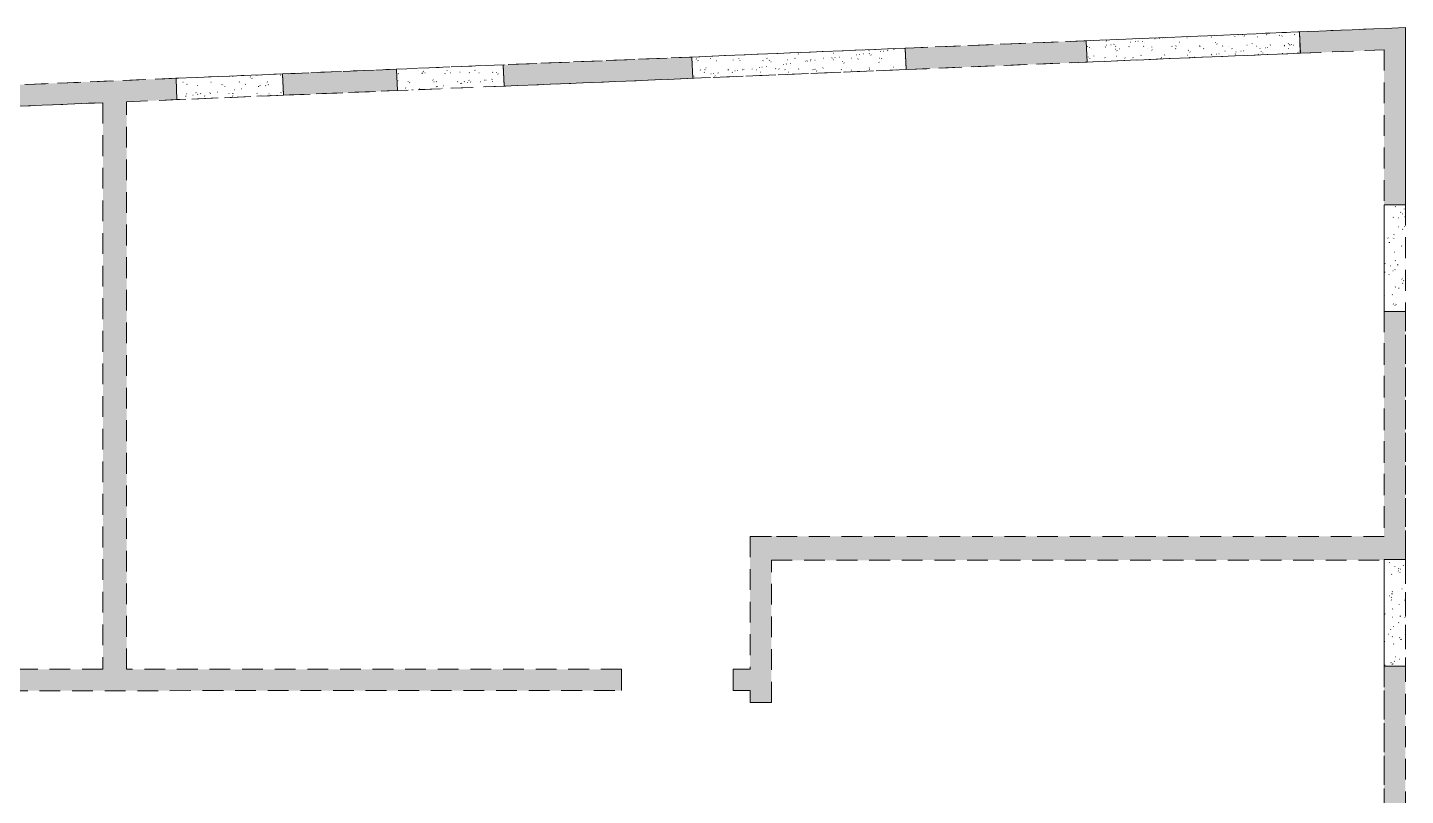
# Model space of a CAD drawing. Header units: metres. Extents: x 399 to 3028, y -427 to 863.
# Drawn here: x 569.55 to 581.17, y -389.72 to -383.24 of the extents above; entities that cross this region are included whole.
import ezdxf

# ---------------------------------------------------------------- set-up
doc = ezdxf.new("R2010")
doc.units = ezdxf.units.M
doc.linetypes.add('Caché', pattern=[0.265, 0.175, -0.09])
doc.layers.add('A-WALL', color=113, linetype='Continuous', lineweight=18)
doc.layers.add('A-WALL-PATT', color=111, linetype='Continuous', lineweight=18)
pattern_1 = [(37.5, (117.709333, -43.356), (-0.0020069574, 0.055181266), [0.004, -0.04, 0.004, -0.045, -0.046]), (37.5, (117.709333, -43.356), (-0.0020069574, 0.055181266), [-0.092, 0.004, -0.043]), (7.5, (117.70933, -43.356), (0.0509497245, 0.080337573), [0.004, -0.02, 0.004, -0.035, -0.015]), (7.5, (117.70933, -43.356), (0.0509497245, 0.080337573), [-0.063, 0.004, -0.011]), (327.5, (117.674333, -43.356), (0.0890447396, 0.0001853188), [0.004, -0.011, 0.004, -0.048, -0.067]), (327.5, (117.674333, -43.356), (0.0890447396, 0.0001853188), [-0.066, 0.004, -0.063]), (317.5, (117.67433, -43.356), (0.085935203, 0.025693205), [0.004, -0.003, 0.004, -0.03, -0.039]), (317.5, (117.67433, -43.356), (0.085935203, 0.025693205), [-0.041, 0.004, -0.035])]
pattern_2 = [(37.5, (117.70933, -43.356), (-0.004214223, 0.14676253), [0.003, -0.112, 0.003, -0.126, -0.124]), (37.5, (117.70933, -43.356), (-0.004214223, 0.14676253), [-0.245, 0.003, -0.12]), (7.5, (117.70933, -43.356), (0.135030934, 0.215468436), [0.003, -0.059, 0.003, -0.101, -0.04]), (7.5, (117.70933, -43.356), (0.135030934, 0.215468436), [-0.167, 0.003, -0.037]), (327.5, (117.61533, -43.356), (0.23745264, 0.000494183), [0.003, -0.035, 0.003, -0.134, -0.179]), (327.5, (117.61533, -43.356), (0.23745264, 0.000494183), [-0.175, 0.003, -0.176]), (317.5, (117.61533, -43.356), (0.22924279, 0.06663139), [0.003, -0.016, 0.003, -0.087, -0.103]), (317.5, (117.61533, -43.356), (0.22924279, 0.06663139), [-0.109, 0.003, -0.1])]

msp = doc.modelspace()

# ---------------------------------------------------------------- hatches: boundary and pattern name
at = {"layer": 'A-WALL', "linetype": 'Caché'}
h = msp.add_hatch(dxfattribs=at)
h.set_pattern_fill('FP_14', color=94, style=0, pattern_type=2)
h.set_pattern_definition(pattern_2)
h.paths.add_polyline_path([(578.474, -383.354), (580.2725, -383.2798), (580.2799, -383.4596), (578.4814, -383.5339)])
h = msp.add_hatch(dxfattribs=at)
h.set_pattern_fill('FP_14', color=94, style=0, pattern_type=2)
h.set_pattern_definition(pattern_2)
h.paths.add_polyline_path([(575.1496, -383.4913), (576.9481, -383.417), (576.9555, -383.5969), (575.1571, -383.6711)])
h = msp.add_hatch(dxfattribs=at)
h.set_pattern_fill('FP_14', color=94, style=0, pattern_type=2)
h.set_pattern_definition(pattern_2)
h.paths.add_polyline_path([(570.7985, -383.6709), (571.6977, -383.6338), (571.7051, -383.8136), (570.8059, -383.8508)])
h = msp.add_hatch(dxfattribs=at)
h.set_pattern_fill('FP_14', color=94, style=0, pattern_type=2)
h.set_pattern_definition(pattern_2)
h.paths.add_polyline_path([(572.6591, -383.5941), (573.5584, -383.557), (573.5658, -383.7368), (572.6666, -383.774)])
h = msp.add_hatch(dxfattribs=at)
h.set_pattern_fill('FP_14', color=94, style=0, pattern_type=2)
h.set_pattern_definition(pattern_2)
h.paths.add_polyline_path([(581.1661, -384.7379), (581.1661, -385.6379), (580.9861, -385.6379), (580.9861, -384.7379)])
h = msp.add_hatch(dxfattribs=at)
h.set_pattern_fill('FP_14', color=94, style=0, pattern_type=2)
h.set_pattern_definition(pattern_2)
h.paths.add_polyline_path([(581.1661, -388.6296), (580.9861, -388.6296), (580.9861, -387.7296), (581.1661, -387.7296)])
at = {"layer": 'A-WALL-PATT'}
h = msp.add_hatch(dxfattribs=at)
h.set_pattern_fill('FP_13', color=94, style=0, pattern_type=2)
h.set_pattern_definition(pattern_1)
h.paths.add_polyline_path([(561.9738, -384.0352), (561.9812, -384.2151), (560.9766, -384.2566), (560.9766, -384.1164), (560.9766, -384.0764)])
h.paths.add_polyline_path([(564.1806, -383.9441), (564.188, -384.124), (562.8804, -384.178), (562.873, -383.9981)])
h.paths.add_polyline_path([(567.5899, -383.8034), (567.5974, -383.9832), (565.9865, -384.0497), (565.9791, -383.8699)])
h.paths.add_polyline_path([(570.7985, -383.6709), (570.8059, -383.8508), (570.3824, -383.8683), (570.1824, -383.8765), (569.3958, -383.909), (569.3884, -383.7291)])
h.paths.add_polyline_path([(572.6591, -383.5941), (572.6666, -383.774), (571.7051, -383.8136), (571.6977, -383.6338)])
h.paths.add_polyline_path([(575.1496, -383.4913), (575.1571, -383.6711), (573.5658, -383.7368), (573.5584, -383.557)])
h.paths.add_polyline_path([(578.474, -383.354), (578.4814, -383.5339), (576.9555, -383.5969), (576.9481, -383.417)])
h.paths.add_polyline_path([(581.166, -383.2429), (581.166, -383.4231), (580.986, -383.4305), (580.2799, -383.4596), (580.2725, -383.2798)])
h = msp.add_hatch(dxfattribs=at)
h.set_pattern_fill('FP_13', color=94, style=0, pattern_type=2)
h.set_pattern_definition(pattern_1)
h.paths.add_polyline_path([(581.1661, -384.7379), (580.9861, -384.7379), (580.986, -383.4305), (581.166, -383.4231)])
h.paths.add_polyline_path([(581.1661, -387.7296), (580.9861, -387.7296), (580.9861, -387.5346), (580.9861, -385.6379), (581.1661, -385.6379)])
h.paths.add_polyline_path([(581.1661, -390.1356), (580.9861, -390.1356), (580.9861, -388.6296), (581.1661, -388.6296)])
h = msp.add_hatch(dxfattribs=at)
h.set_pattern_fill('FP_13', color=94, style=0, pattern_type=2)
h.set_pattern_definition(pattern_1)
h.paths.add_polyline_path([(570.3824, -388.6552), (570.1824, -388.6552), (570.1824, -383.8765), (570.3824, -383.8683)])
h = msp.add_hatch(dxfattribs=at)
h.set_pattern_fill('FP_13', color=94, style=0, pattern_type=2)
h.set_pattern_definition(pattern_1)
h.paths.add_polyline_path([(575.8197, -388.9346), (575.6397, -388.9346), (575.6397, -388.8351), (575.6397, -388.6551), (575.6397, -387.5347), (575.8197, -387.5347), (575.8197, -387.7347)])
h.paths.add_polyline_path([(575.8197, -390.1376), (575.6397, -390.1376), (575.6397, -389.8746), (575.8197, -389.8746)])
h = msp.add_hatch(dxfattribs=at)
h.set_pattern_fill('FP_13', color=94, style=0, pattern_type=2)
h.set_pattern_definition(pattern_1)
h.paths.add_polyline_path([(575.8197, -387.7347), (575.8197, -387.5347), (580.9861, -387.5346), (580.9861, -387.7296), (580.9861, -387.7346)])
h = msp.add_hatch(dxfattribs=at)
h.set_pattern_fill('FP_13', color=94, style=0, pattern_type=2)
h.set_pattern_definition(pattern_1)
h.paths.add_polyline_path([(575.4967, -388.8351), (575.4967, -388.6551), (575.6397, -388.6551), (575.6397, -388.8351)])
h.paths.add_polyline_path([(567.7229, -388.8353), (567.7229, -388.6553), (570.1824, -388.6552), (570.3824, -388.6552), (574.5567, -388.6552), (574.5567, -388.8352)])

# ---------------------------------------------------------------- linework, layer by layer
at = {"layer": 'A-WALL', "color": 94, "linetype": 'Caché'}
for p, q in [((580.9861, -383.2503), (560.9766, -384.0764)), ((578.474, -383.354), (580.2725, -383.2798)), ((581.166, -383.2429), (580.2725, -383.2798)), ((580.2725, -383.2798), (580.2799, -383.4596)), ((580.2725, -383.2798), (580.2725, -383.2798)), ((580.2799, -383.4596), (580.2725, -383.2798)), ((581.166, -383.2429), (580.9861, -383.2503)), ((581.166, -383.4231), (581.166, -383.2429)), ((581.166, -383.2429), (581.166, -383.2429)), ((581.166, -383.2429), (581.166, -383.4231)), ((570.3824, -383.8683), (580.986, -383.4305)), ((575.1496, -383.4913), (576.9481, -383.417)), ((578.474, -383.354), (576.9481, -383.417)), ((576.9481, -383.417), (576.9555, -383.5969)), ((576.9481, -383.417), (576.9481, -383.417)), ((576.9555, -383.5969), (576.9481, -383.417)), ((578.4814, -383.5339), (578.474, -383.354)), ((578.474, -383.354), (578.474, -383.354)), ((578.4814, -383.5339), (578.474, -383.354)), ((580.2799, -383.4596), (580.986, -383.4305)), ((580.986, -383.4305), (580.9861, -384.7379)), ((580.986, -383.4305), (580.9861, -387.5346)), ((580.986, -383.4305), (580.986, -383.4305)), ((581.1661, -384.7379), (581.166, -383.4231)), ((581.1661, -390.1356), (581.166, -383.4231)), ((575.1496, -383.4913), (573.5584, -383.557)), ((575.1571, -383.6711), (575.1496, -383.4913)), ((575.1496, -383.4913), (575.1496, -383.4913)), ((575.1571, -383.6711), (575.1496, -383.4913)), ((576.9555, -383.5969), (578.4814, -383.5339)), ((580.2799, -383.4596), (578.4814, -383.5339)), ((578.4814, -383.5339), (578.4814, -383.5339)), ((580.2799, -383.4596), (580.2799, -383.4596)), ((570.7985, -383.6709), (571.6977, -383.6338)), ((572.6591, -383.5941), (571.6977, -383.6338)), ((571.6977, -383.6338), (571.7051, -383.8136)), ((571.6977, -383.6338), (571.6977, -383.6338)), ((571.7051, -383.8136), (571.6977, -383.6338)), ((572.6591, -383.5941), (573.5584, -383.557)), ((572.6666, -383.774), (572.6591, -383.5941)), ((572.6591, -383.5941), (572.6591, -383.5941)), ((572.6666, -383.774), (572.6591, -383.5941)), ((573.5584, -383.557), (573.5658, -383.7368)), ((573.5584, -383.557), (573.5584, -383.557)), ((573.5658, -383.7368), (573.5584, -383.557)), ((576.9555, -383.5969), (575.1571, -383.6711)), ((576.9555, -383.5969), (576.9555, -383.5969)), ((570.7985, -383.6709), (569.3884, -383.7291)), ((570.8059, -383.8508), (570.7985, -383.6709)), ((570.7985, -383.6709), (570.7985, -383.6709)), ((570.8059, -383.8508), (570.7985, -383.6709)), ((571.7051, -383.8136), (572.6666, -383.774)), ((573.5658, -383.7368), (572.6666, -383.774)), ((572.6666, -383.774), (572.6666, -383.774)), ((573.5658, -383.7368), (575.1571, -383.6711)), ((573.5658, -383.7368), (573.5658, -383.7368)), ((575.1571, -383.6711), (575.1571, -383.6711)), ((560.9766, -384.2566), (570.1824, -383.8765)), ((569.3958, -383.909), (570.1824, -383.8765)), ((570.1824, -383.8765), (570.1824, -388.6552)), ((570.1824, -383.8765), (570.1824, -383.8765)), ((570.1824, -383.8765), (570.1824, -388.6552)), ((570.3824, -383.8683), (570.8059, -383.8508)), ((570.3824, -388.6552), (570.3824, -383.8683)), ((570.3824, -388.6552), (570.3824, -383.8683)), ((570.3824, -383.8683), (570.3824, -383.8683)), ((571.7051, -383.8136), (570.8059, -383.8508)), ((570.8059, -383.8508), (570.8059, -383.8508)), ((571.7051, -383.8136), (571.7051, -383.8136)), ((580.9861, -384.7379), (581.1661, -384.7379)), ((580.9861, -384.7379), (581.1661, -384.7379)), ((580.9861, -385.6379), (580.9861, -384.7379)), ((580.9861, -384.7379), (580.9861, -384.7379)), ((581.1661, -384.7379), (581.1661, -384.7379)), ((581.1661, -384.7379), (581.1661, -385.6379)), ((581.1661, -385.6379), (580.9861, -385.6379)), ((580.9861, -385.6379), (580.9861, -387.5346)), ((580.9861, -385.6379), (581.1661, -385.6379)), ((580.9861, -385.6379), (580.9861, -385.6379)), ((581.1661, -387.7296), (581.1661, -385.6379)), ((581.1661, -385.6379), (581.1661, -385.6379)), ((575.8197, -387.5347), (575.6397, -387.5347)), ((575.6397, -387.5347), (575.6397, -388.6551)), ((575.6397, -387.5347), (575.8197, -387.5347)), ((575.6397, -387.5347), (575.6397, -387.5347)), ((575.6397, -387.5347), (575.6397, -388.6551)), ((580.9861, -387.5346), (575.8197, -387.5347)), ((580.9861, -387.5346), (575.8197, -387.5347)), ((580.9861, -387.5346), (580.9861, -387.5346)), ((575.8197, -387.7347), (580.9861, -387.7346)), ((575.8197, -387.7347), (580.9861, -387.7346)), ((575.8197, -388.9346), (575.8197, -387.7347)), ((575.8197, -388.9346), (575.8197, -387.7347)), ((575.8197, -387.7347), (575.8197, -387.7347)), ((580.9861, -387.7296), (581.1661, -387.7296)), ((580.9861, -387.7296), (581.1661, -387.7296)), ((580.9861, -388.6296), (580.9861, -387.7296)), ((580.9861, -387.7296), (580.9861, -387.7296)), ((580.9861, -387.7346), (580.9861, -387.7296)), ((580.9861, -387.7346), (580.9861, -390.1356)), ((580.9861, -387.7346), (580.9861, -387.7346)), ((581.1661, -387.7296), (581.1661, -387.7296)), ((581.1661, -387.7296), (581.1661, -388.6296)), ((570.1824, -388.6552), (567.7229, -388.6553)), ((570.1824, -388.6552), (567.7229, -388.6553)), ((570.1824, -388.6552), (570.1824, -388.6552)), ((574.5567, -388.6552), (570.3824, -388.6552)), ((574.5567, -388.6552), (570.3824, -388.6552)), ((570.3824, -388.6552), (570.3824, -388.6552)), ((574.5567, -388.8352), (574.5567, -388.6552)), ((574.5567, -388.6552), (574.5567, -388.8352)), ((574.5567, -388.6552), (574.5567, -388.6552)), ((575.6397, -388.6551), (575.4967, -388.6551)), ((575.4967, -388.6551), (575.4967, -388.8351)), ((575.4967, -388.8351), (575.4967, -388.6551)), ((575.6397, -388.6551), (575.4967, -388.6551)), ((575.4967, -388.6551), (575.4967, -388.6551)), ((575.6397, -388.6551), (575.6397, -388.6551)), ((581.1661, -388.6296), (580.9861, -388.6296)), ((580.9861, -388.6296), (580.9861, -390.1356)), ((580.9861, -388.6296), (581.1661, -388.6296)), ((580.9861, -388.6296), (580.9861, -388.6296)), ((581.1661, -390.1356), (581.1661, -388.6296)), ((581.1661, -388.6296), (581.1661, -388.6296)), ((567.7229, -388.8353), (574.5567, -388.8352)), ((567.7229, -388.8353), (574.5567, -388.8352)), ((574.5567, -388.8352), (574.5567, -388.8352)), ((575.4967, -388.8351), (575.6397, -388.8351)), ((575.4967, -388.8351), (575.4967, -388.8351)), ((575.4967, -388.8351), (575.6397, -388.8351)), ((575.6397, -388.8351), (575.6397, -388.8351)), ((575.6397, -388.8351), (575.6397, -388.9346)), ((575.6397, -388.8351), (575.6397, -388.9346)), ((575.6397, -388.9346), (575.8197, -388.9346)), ((575.8197, -388.9346), (575.6397, -388.9346)), ((575.6397, -388.9346), (575.6397, -388.9346)), ((575.8197, -388.9346), (575.8197, -388.9346))]:
    msp.add_line(p, q, dxfattribs=at)

doc.saveas('drawing.dxf')
